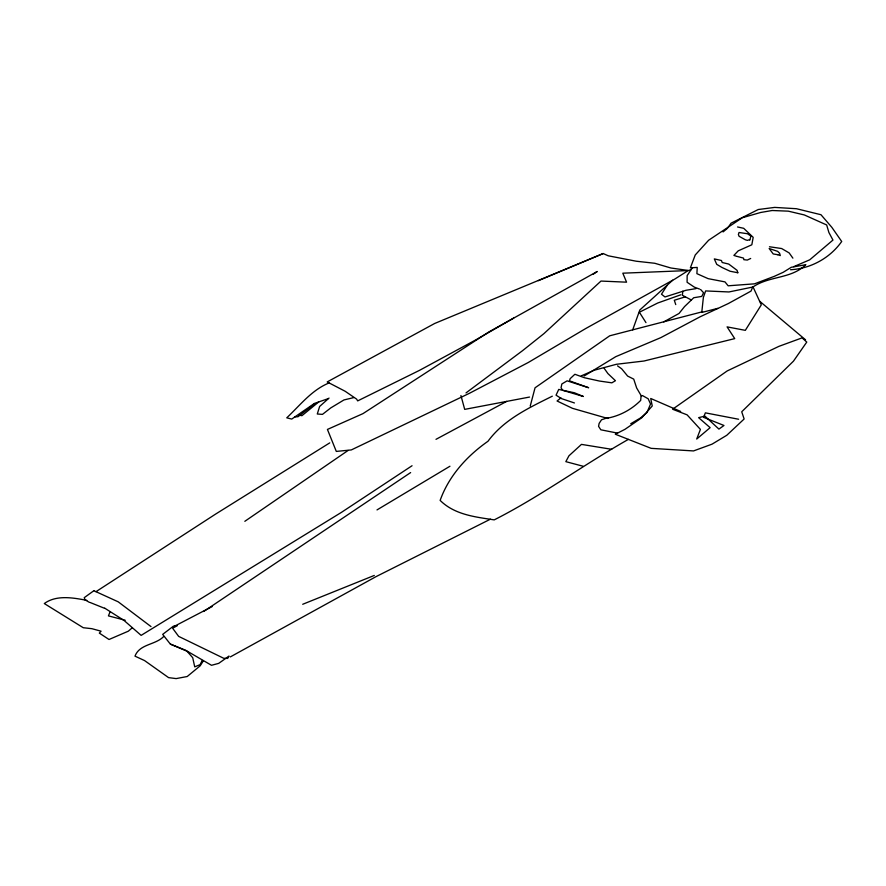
<?xml version="1.0" encoding="UTF-8"?>
<svg xmlns="http://www.w3.org/2000/svg" width="886" height="886" viewBox="0 0 886 886"><rect width="100%" height="100%" fill="white"/><g stroke="black" fill="none" stroke-linecap="round" stroke-linejoin="round"><path stroke-width="1.33" d="M682.818 291.206L682.364 295.248L691.379 300.011M530.238 406.032L535.044 387.802L609.712 335.805L702.587 311.728M749.822 240.139L750.907 236.064L747.43 233.716L739.035 232.497L738.392 234.48L739.068 236.263L745.303 239.774L747.43 240.361L749.611 239.63M632.693 329.847L639.825 309.989L672.651 280.253M110.174 611.617L108.435 615.881L125.192 620.244M752.668 287.064L751.018 291.095L728.314 303.555L700.139 316.778L660.823 337.632L615.781 356.659L584.151 375.985M202.241 660.435L200.081 664.644L194.721 666.859L192.716 657.689L186.935 651.177L170.311 644.056L162.681 634.376L173.423 626.169L177.355 625.649L172.626 628.24L178.64 636.37L223.704 658.276L227.669 658.42L229.009 656.094L218.698 663.37L211.51 665.297L185.495 650.18L170.477 644.166M203.248 660.967L200.203 665.785L187.212 676.516L176.159 678.598L168.584 677.624L144.551 660.568L134.982 656.149C139.634 643.856 155.194 645.13 163.578 636.646M667.003 285.602L661.488 294.207L664.965 296.954L686.03 290.276L695.986 288.626M692.464 267.65L687.148 275.601L687.093 282.269L694.391 287.164L699.575 289.08M329.038 398.069L319.636 406.452L317.288 414.006L322.471 414.371L330.766 407.914L343.967 399.94L353.735 397.604M132.158 627.875L128.326 631.186L109.022 639.493L99.332 633.113L101.082 631.197L91.889 628.683L83.262 627.72L44.3 603.554C56.305 594.705 73.173 597.729 86.85 600.365M723.065 231.933L727.439 228.311L731.105 223.172L758.239 209.528L774.696 207.402L796.47 208.719L820.968 214.722L831.81 227.303L841.7 241.49C829.994 258.081 810.79 268.602 790.533 269.743M318.86 401.834L301.927 415.689L298.748 415.069M560.916 397.914L557.061 400.993L572.434 408.313L607.807 418.48M314.275 404.071L298.039 416.708L294.861 416.907M466.014 392.908L522.574 350.657L543.96 333.601L600.985 281.061L626.568 282.18L622.814 273.187L688.223 270.562L674.833 279.046L585.867 328.451L528.3 362.485L469.458 393.284L351.31 449.933L336.303 451.417L327.432 429.433L362.939 413.64L488.939 331.918L597.219 271.504L593.166 274.295M93.861 590.718L84.236 597.673L85.012 599.855L89.53 602.425M244.824 521.311L348.087 450.465M203.636 611.506L410.628 472.581M412.056 465.737L341.343 512.429L141.129 635.373L124.029 620.433L104.736 608.161M95.965 591.682L215.641 514.068L329.758 442.867M377.004 509.915L449.944 466.246M628.384 439.378C582.944 465.072 540.881 496.215 494.233 519.872C475.095 516.948 454.618 514.755 440.143 500.402C448.848 475.893 466.922 456.024 487.976 441.272C504.101 419.399 528.665 407.992 552.31 396.186M630.732 423.741L640.545 417.937L646.946 412.555L650.545 404.016L648.175 398.778L642.483 395.566L641.076 396.164L640.678 400.417C631.53 409.598 619.558 416.066 606.766 418.281L607.785 417.683L601.516 419.787L599.146 423.375L598.571 426.343L600.841 429.799L617.553 433.121M513.67 318.096L475.549 340.014L419.432 370.392L357.678 400.893L356.615 399.121L345.197 391.291L327.2 381.932L434.661 323.479L603.211 253.54L608.206 255.788L636.27 261.226L654.776 263.275L670.879 267.993L688.566 270.529L691.224 269.499M663.725 321.895L679.019 313.478L684.513 306.622L693.727 297.74L701.778 296.411L703.562 292.723L700.605 289.5M230.349 656.903L375.985 576.664L490.445 519.163M435.99 439.334L506.637 401.402M174.919 625.992L212.297 606.5M329.105 382.929C311.695 389.995 300.044 405.345 286.743 417.838L291.738 419.067L314.43 403.418L327.953 398.733M750.686 258.457L747.297 260.063L743.863 259.687L743.531 258.103L736.986 256.375M581.216 375.885L594.118 370.259L616.423 364.279L644.022 361.012L734.727 338.618L727.085 326.879L745.325 330.345L761.295 304.884L753.045 286.931C769.458 275.745 791.287 278.99 805.85 264.692L791.309 267.273L783.246 272.279L774.408 276.299L754.495 283.841L728.148 285.801L724.981 281.892L708.113 278.647L696.905 273.663L697.216 267.417L690.371 267.86L695.244 254.969L708.645 240.228L742.302 217.746L760.697 212.474L772.171 210.503L788.285 211.156L804.333 214.944L826.671 224.966L828.886 232.475L832.951 240.073L809.715 259.831L793.701 266.664M538.311 280.696L603.211 253.54M302.702 604.285L374.302 575.435M680.836 294.783L657.7 303.023L639.382 312.249L645.96 322.615M685.365 296.832L674.29 300.254L675.752 304.596M717.793 308.35L701.767 312.448L703.362 297.474L705.633 290.929L728.957 291.959L753.333 286.931M529.562 397.05L464.696 409.376L460.93 395.521M736.454 256.275L733.885 255.401L738.237 250.827L751.826 244.791L753.189 237.348L743.697 228.311L737.551 226.971M583.121 466.246L565.833 461.65L568.934 455.814L581.46 444.384L611.661 449.302M769.491 246.762L781.673 248.545L789.16 252.931L792.892 258.158M738.603 419.244L705.367 412.854L703.595 417.339L723.984 425.479L718.923 429.101L704.946 416.132L698.611 417.649L710.129 427.661L696.706 439.035L700.416 429.4L687.093 414.847L672.585 409.232L727.162 370.957L778.949 346.337L802.085 337.876L806.769 342.074L793.457 361.167L741.726 411.78L744.129 419L726.786 435.27L712.034 444.163L693.528 450.93L651.155 448.349L615.327 434.229L624.973 429.322L641.719 417.815L652.251 405.987L650.723 398.478L680.658 411.447M574.438 402.964L561.469 398.611L556.054 395.178L558.734 389.419L574.372 392.753L583.353 396.485L562.665 390.294L561.048 387.813L561.846 383.97L567.118 380.847L588.658 387.736L569.465 380.836L570.163 378.654L574.87 374.269L584.538 377.757L599.346 381.024L611.861 382.83L615.438 380.714L607.896 373.56L604.174 368.321M90.095 602.491L104.758 608.383M94.237 590.896L118.215 601.827L151.008 626.59M617.531 365.863L621.662 368.797L627.631 376.074L633.723 379.119L636.646 387.968L641.464 396.164M759.579 301.151L805.551 339.825M777.731 254.703L773.212 253.95L769.159 248.512L777.62 251.347L779.569 253.219L780.3 255.589L777.731 254.703M737.817 272.744L730.053 271.227L721.935 267.439L716.73 264.338L714.304 258.9L721.448 260.517L722.179 262.5L728.724 264.061L737.074 270.33L737.817 272.744"/></g></svg>
